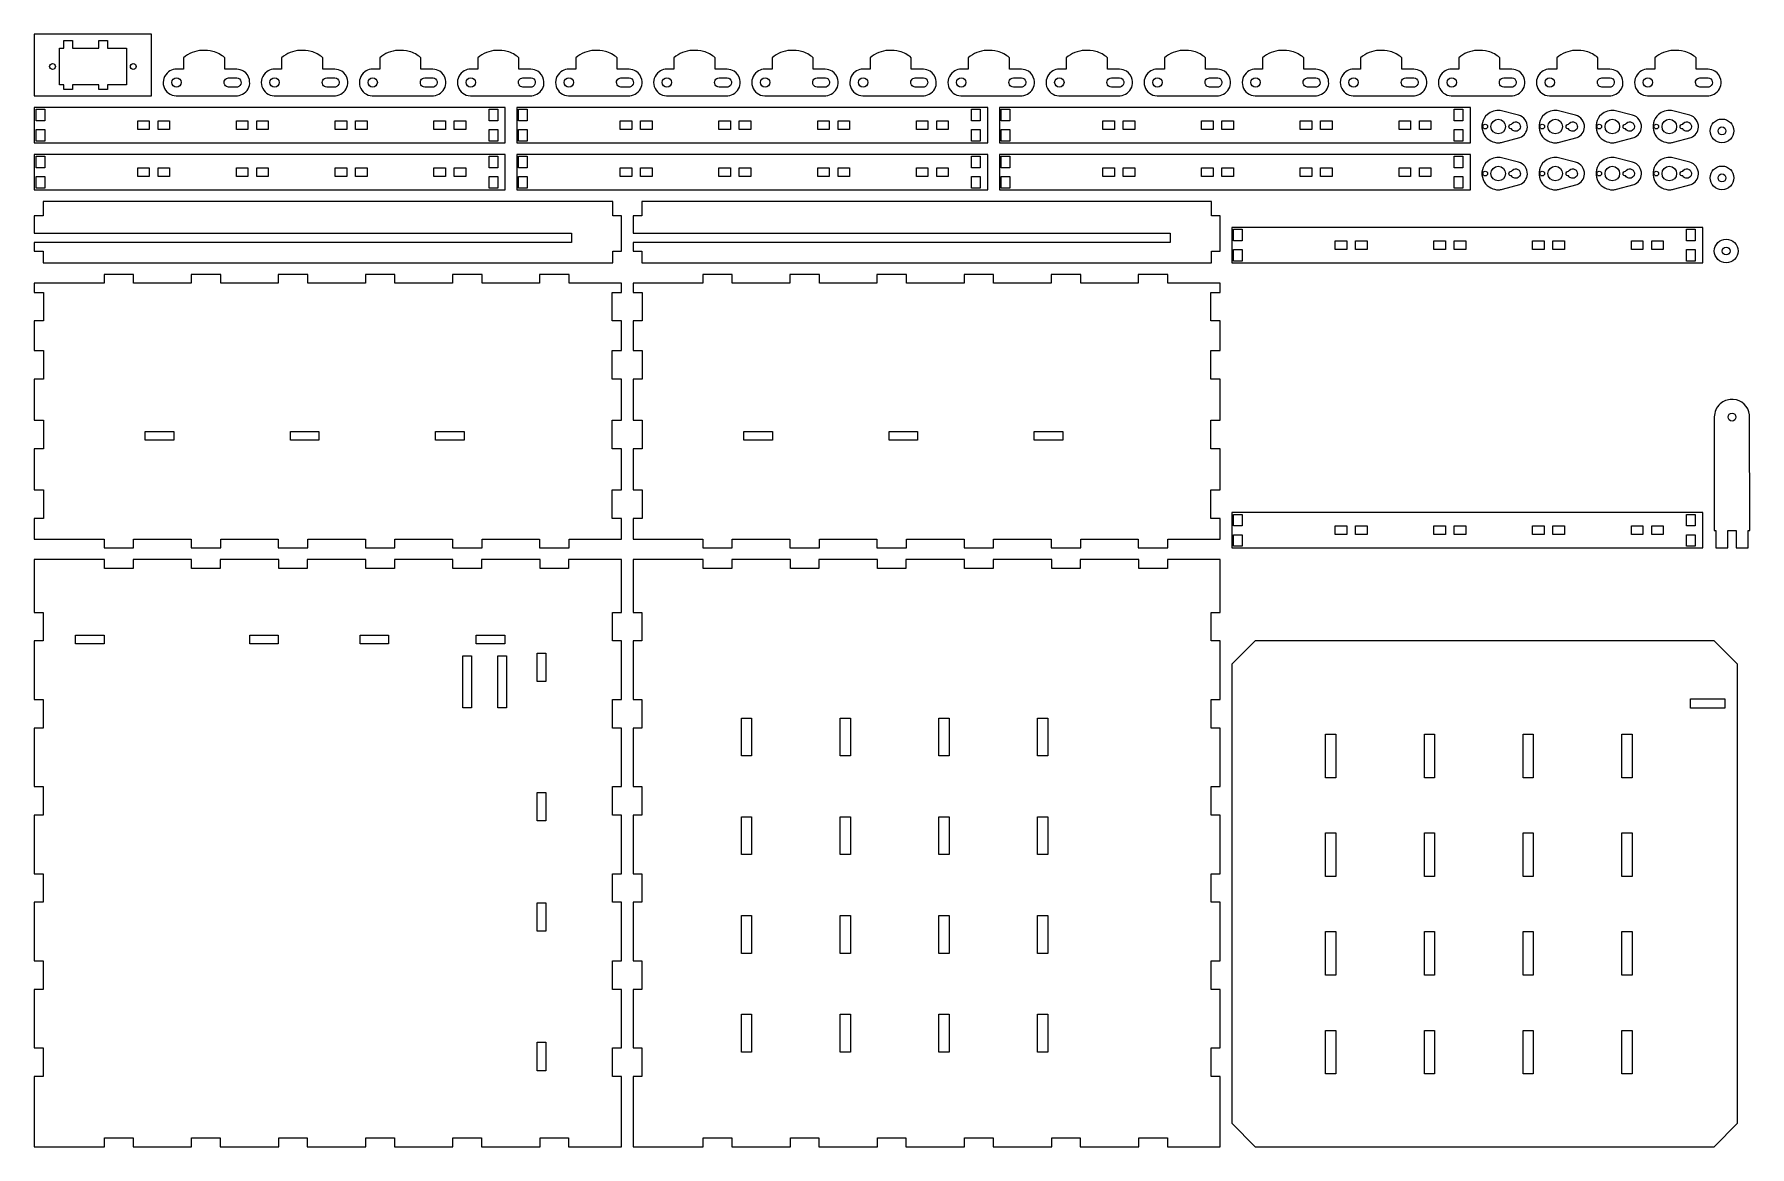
# Model space of a CAD drawing. Header units: millimetres. Extents: x 4 to 595, y 4 to 387.
import ezdxf

# ---------------------------------------------------------------- set-up
doc = ezdxf.new("R2010")
doc.units = ezdxf.units.MM
doc.layers.add('CUT', color=1, linetype='Continuous')
doc.layers.add('CUT_INNER', color=1, linetype='Continuous')

msp = doc.modelspace()

# ---------------------------------------------------------------- linework, layer by layer
at = {"layer": 'CUT'}
for points in [[(44.3789, 387.0781), (4, 387.0781), (4, 365.8984), (44.3789, 365.8984), (44.3789, 387.0781)], [(166.1797, 361.8984), (4, 361.8984), (4, 349.7188), (166.1797, 349.7188), (166.1797, 361.8984)], [(332.3594, 361.8984), (170.1797, 361.8984), (170.1797, 349.7188), (332.3594, 349.7188), (332.3594, 361.8984)], [(498.5391, 361.8984), (336.3594, 361.8984), (336.3594, 349.7188), (498.5391, 349.7188), (498.5391, 361.8984)], [(166.1797, 345.7188), (4, 345.7188), (4, 333.5391), (166.1797, 333.5391), (166.1797, 345.7188)], [(332.3594, 345.7188), (170.1797, 345.7188), (170.1797, 333.5391), (332.3594, 333.5391), (332.3594, 345.7188)], [(498.5391, 345.7188), (336.3594, 345.7188), (336.3594, 333.5391), (498.5391, 333.5391), (498.5391, 345.7188)], [(203.1797, 312.3594), (206.1797, 312.3594), (206.1797, 324.5391), (203.1797, 324.5391), (203.1797, 329.5391), (7, 329.5391), (7, 324.5391), (4, 324.5391), (4, 318.5596), (189, 318.5596), (189, 315.3389), (4, 315.3389), (4, 312.3594), (7, 312.3594), (7, 308.3594), (203.1797, 308.3594), (203.1797, 312.3594)], [(409.3594, 312.3594), (412.3594, 312.3594), (412.3594, 324.5391), (409.3594, 324.5391), (409.3594, 329.5391), (213.1797, 329.5391), (213.1797, 324.5391), (210.1797, 324.5391), (210.1797, 318.5596), (395.1797, 318.5596), (395.1797, 315.3389), (210.1797, 315.3389), (210.1797, 312.3594), (213.1797, 312.3594), (213.1797, 308.3594), (409.3594, 308.3594), (409.3594, 312.3594)], [(578.5391, 320.5391), (416.3594, 320.5391), (416.3594, 308.3594), (578.5391, 308.3594), (578.5391, 320.5391)], [(38.1797, 213.1797), (58, 213.1797), (58, 210.1797), (68.1797, 210.1797), (68.1797, 213.1797), (88, 213.1797), (88, 210.1797), (98.1797, 210.1797), (98.1797, 213.1797), (118, 213.1797), (118, 210.1797), (128.1797, 210.1797), (128.1797, 213.1797), (148, 213.1797), (148, 210.1797), (158.1797, 210.1797), (158.1797, 213.1797), (178, 213.1797), (178, 210.1797), (188.1797, 210.1797), (188.1797, 213.1797), (206.1797, 213.1797), (206.1797, 220.3594), (203.0293, 220.3594), (203.0293, 230.1797), (206.1797, 230.1797), (206.1797, 244.3594), (203.0293, 244.3594), (203.0293, 254.1797), (206.1797, 254.1797), (206.1797, 268.3594), (203.0293, 268.3594), (203.0293, 278.1797), (206.1797, 278.1797), (206.1797, 288.3594), (203.0293, 288.3594), (203.0293, 298.1797), (206.1797, 298.1797), (206.1797, 301.3594), (188.1797, 301.3594), (188.1797, 304.3594), (178, 304.3594), (178, 301.3594), (158.1797, 301.3594), (158.1797, 304.3594), (148, 304.3594), (148, 301.3594), (128.1797, 301.3594), (128.1797, 304.3594), (118, 304.3594), (118, 301.3594), (98.1797, 301.3594), (98.1797, 304.3594), (88, 304.3594), (88, 301.3594), (68.1797, 301.3594), (68.1797, 304.3594), (58, 304.3594), (58, 301.3594), (38.1797, 301.3594), (38.1797, 304.3594), (28, 304.3594), (28, 301.3594), (4, 301.3594), (4, 298.1797), (7.1504, 298.1797), (7.1504, 288.3594), (4, 288.3594), (4, 278.1797), (7.1504, 278.1797), (7.1504, 268.3594), (4, 268.3594), (4, 254.1797), (7.1504, 254.1797), (7.1504, 244.3594), (4, 244.3594), (4, 230.1797), (7.1504, 230.1797), (7.1504, 220.3594), (4, 220.3594), (4, 213.1797), (28, 213.1797), (28, 210.1797), (38.1797, 210.1797), (38.1797, 213.1797)], [(244.3594, 213.1797), (264.1797, 213.1797), (264.1797, 210.1797), (274.3594, 210.1797), (274.3594, 213.1797), (294.1797, 213.1797), (294.1797, 210.1797), (304.3594, 210.1797), (304.3594, 213.1797), (324.1797, 213.1797), (324.1797, 210.1797), (334.3594, 210.1797), (334.3594, 213.1797), (354.1797, 213.1797), (354.1797, 210.1797), (364.3594, 210.1797), (364.3594, 213.1797), (384.1797, 213.1797), (384.1797, 210.1797), (394.3594, 210.1797), (394.3594, 213.1797), (412.3594, 213.1797), (412.3594, 220.3594), (409.209, 220.3594), (409.209, 230.1797), (412.3594, 230.1797), (412.3594, 244.3594), (409.209, 244.3594), (409.209, 254.1797), (412.3594, 254.1797), (412.3594, 268.3594), (409.209, 268.3594), (409.209, 278.1797), (412.3594, 278.1797), (412.3594, 288.3594), (409.209, 288.3594), (409.209, 298.1797), (412.3594, 298.1797), (412.3594, 301.3594), (394.3594, 301.3594), (394.3594, 304.3594), (384.1797, 304.3594), (384.1797, 301.3594), (364.3594, 301.3594), (364.3594, 304.3594), (354.1797, 304.3594), (354.1797, 301.3594), (334.3594, 301.3594), (334.3594, 304.3594), (324.1797, 304.3594), (324.1797, 301.3594), (304.3594, 301.3594), (304.3594, 304.3594), (294.1797, 304.3594), (294.1797, 301.3594), (274.3594, 301.3594), (274.3594, 304.3594), (264.1797, 304.3594), (264.1797, 301.3594), (244.3594, 301.3594), (244.3594, 304.3594), (234.1797, 304.3594), (234.1797, 301.3594), (210.1797, 301.3594), (210.1797, 298.1797), (213.3301, 298.1797), (213.3301, 288.3594), (210.1797, 288.3594), (210.1797, 278.1797), (213.3301, 278.1797), (213.3301, 268.3594), (210.1797, 268.3594), (210.1797, 254.1797), (213.3301, 254.1797), (213.3301, 244.3594), (210.1797, 244.3594), (210.1797, 230.1797), (213.3301, 230.1797), (213.3301, 220.3594), (210.1797, 220.3594), (210.1797, 213.1797), (234.1797, 213.1797), (234.1797, 210.1797), (244.3594, 210.1797), (244.3594, 213.1797)], [(578.5391, 222.3594), (416.3594, 222.3594), (416.3594, 210.1797), (578.5391, 210.1797), (578.5391, 222.3594)], [(28.1797, 7.0752), (38, 7.0752), (38, 4), (58.1797, 4), (58.1797, 7.0752), (68, 7.0752), (68, 4), (88.1797, 4), (88.1797, 7.0752), (98, 7.0752), (98, 4), (118.1797, 4), (118.1797, 7.0752), (128, 7.0752), (128, 4), (148.1797, 4), (148.1797, 7.0752), (158, 7.0752), (158, 4), (178.1797, 4), (178.1797, 7.0752), (188, 7.0752), (188, 4), (206.1797, 4), (206.1797, 28.1797), (203.1045, 28.1797), (203.1045, 38), (206.1797, 38), (206.1797, 58.1797), (203.1045, 58.1797), (203.1045, 68), (206.1797, 68), (206.1797, 88.1797), (203.1045, 88.1797), (203.1045, 98), (206.1797, 98), (206.1797, 118.1797), (203.1045, 118.1797), (203.1045, 128), (206.1797, 128), (206.1797, 148.1797), (203.1045, 148.1797), (203.1045, 158), (206.1797, 158), (206.1797, 178.1797), (203.1045, 178.1797), (203.1045, 188), (206.1797, 188), (206.1797, 206.1797), (188, 206.1797), (188, 203.1045), (178.1797, 203.1045), (178.1797, 206.1797), (158, 206.1797), (158, 203.1045), (148.1797, 203.1045), (148.1797, 206.1797), (128, 206.1797), (128, 203.1045), (118.1797, 203.1045), (118.1797, 206.1797), (98, 206.1797), (98, 203.1045), (88.1797, 203.1045), (88.1797, 206.1797), (68, 206.1797), (68, 203.1045), (58.1797, 203.1045), (58.1797, 206.1797), (38, 206.1797), (38, 203.1045), (28.1797, 203.1045), (28.1797, 206.1797), (4, 206.1797), (4, 188), (7.0752, 188), (7.0752, 178.1797), (4, 178.1797), (4, 158), (7.0752, 158), (7.0752, 148.1797), (4, 148.1797), (4, 128), (7.0752, 128), (7.0752, 118.1797), (4, 118.1797), (4, 98), (7.0752, 98), (7.0752, 88.1797), (4, 88.1797), (4, 68), (7.0752, 68), (7.0752, 58.1797), (4, 58.1797), (4, 38), (7.0752, 38), (7.0752, 28.1797), (4, 28.1797), (4, 4), (28.1797, 4), (28.1797, 7.0752)], [(234.3594, 7.0752), (244.1797, 7.0752), (244.1797, 4), (264.3594, 4), (264.3594, 7.0752), (274.1797, 7.0752), (274.1797, 4), (294.3594, 4), (294.3594, 7.0752), (304.1797, 7.0752), (304.1797, 4), (324.3594, 4), (324.3594, 7.0752), (334.1797, 7.0752), (334.1797, 4), (354.3594, 4), (354.3594, 7.0752), (364.1797, 7.0752), (364.1797, 4), (384.3594, 4), (384.3594, 7.0752), (394.1797, 7.0752), (394.1797, 4), (412.3594, 4), (412.3594, 28.1797), (409.2842, 28.1797), (409.2842, 38), (412.3594, 38), (412.3594, 58.1797), (409.2842, 58.1797), (409.2842, 68), (412.3594, 68), (412.3594, 88.1797), (409.2842, 88.1797), (409.2842, 98), (412.3594, 98), (412.3594, 118.1797), (409.2842, 118.1797), (409.2842, 128), (412.3594, 128), (412.3594, 148.1797), (409.2842, 148.1797), (409.2842, 158), (412.3594, 158), (412.3594, 178.1797), (409.2842, 178.1797), (409.2842, 188), (412.3594, 188), (412.3594, 206.1797), (394.1797, 206.1797), (394.1797, 203.1045), (384.3594, 203.1045), (384.3594, 206.1797), (364.1797, 206.1797), (364.1797, 203.1045), (354.3594, 203.1045), (354.3594, 206.1797), (334.1797, 206.1797), (334.1797, 203.1045), (324.3594, 203.1045), (324.3594, 206.1797), (304.1797, 206.1797), (304.1797, 203.1045), (294.3594, 203.1045), (294.3594, 206.1797), (274.1797, 206.1797), (274.1797, 203.1045), (264.3594, 203.1045), (264.3594, 206.1797), (244.1797, 206.1797), (244.1797, 203.1045), (234.3594, 203.1045), (234.3594, 206.1797), (210.1797, 206.1797), (210.1797, 188), (213.2549, 188), (213.2549, 178.1797), (210.1797, 178.1797), (210.1797, 158), (213.2549, 158), (213.2549, 148.1797), (210.1797, 148.1797), (210.1797, 128), (213.2549, 128), (213.2549, 118.1797), (210.1797, 118.1797), (210.1797, 98), (213.2549, 98), (213.2549, 88.1797), (210.1797, 88.1797), (210.1797, 68), (213.2549, 68), (213.2549, 58.1797), (210.1797, 58.1797), (210.1797, 38), (213.2549, 38), (213.2549, 28.1797), (210.1797, 28.1797), (210.1797, 4), (234.3594, 4), (234.3594, 7.0752)], [(590.5391, 12.0527), (590.5391, 170.127), (582.4863, 178.1797), (424.4121, 178.1797), (416.3594, 170.127), (416.3594, 12.0527), (424.4121, 4), (582.4863, 4), (590.5391, 12.0527)]]:
    msp.add_lwpolyline(points, close=True, dxfattribs=at)
for points in [[(73.9482, 365.9121, 0.117152), (76.2871, 366.7881, 0.307918), (78.0479, 371.4902, 0.211394), (76.0791, 374.3291, 0.138708), (73.6953, 375.0742), (69.5586, 375.0742), (69.5586, 379.0127, 0.116995), (65.5254, 381.1475, 0.072181), (61.6953, 381.5498, 0.158963), (55.3789, 379.0127), (55.3789, 375.0742), (52.3379, 375.0322, 0.148398), (50.25, 374.1846, 0.713085), (52.8418, 365.8984), (73.9482, 365.9121)], [(107.7275, 365.9121, 0.117152), (110.0664, 366.7881, 0.307918), (111.8271, 371.4902, 0.211394), (109.8584, 374.3291, 0.138708), (107.4746, 375.0742), (103.3379, 375.0742), (103.3379, 379.0127, 0.116995), (99.3047, 381.1475, 0.072181), (95.4746, 381.5498, 0.158963), (89.1582, 379.0127), (89.1582, 375.0742), (86.1172, 375.0322, 0.148398), (84.0293, 374.1846, 0.713085), (86.6211, 365.8984), (107.7275, 365.9121)], [(141.5068, 365.9121, 0.117152), (143.8457, 366.7881, 0.307918), (145.6064, 371.4902, 0.211394), (143.6377, 374.3291, 0.138708), (141.2539, 375.0742), (137.1172, 375.0742), (137.1172, 379.0127, 0.116995), (133.084, 381.1475, 0.072181), (129.2539, 381.5498, 0.158963), (122.9375, 379.0127), (122.9375, 375.0742), (119.8965, 375.0322, 0.148398), (117.8086, 374.1846, 0.713085), (120.4004, 365.8984), (141.5068, 365.9121)], [(175.2861, 365.9121, 0.117152), (177.625, 366.7881, 0.307918), (179.3857, 371.4902, 0.211394), (177.417, 374.3291, 0.138708), (175.0332, 375.0742), (170.8965, 375.0742), (170.8965, 379.0127, 0.116995), (166.8633, 381.1475, 0.072181), (163.0332, 381.5498, 0.158963), (156.7168, 379.0127), (156.7168, 375.0742), (153.6758, 375.0322, 0.148398), (151.5879, 374.1846, 0.713085), (154.1797, 365.8984), (175.2861, 365.9121)], [(209.0654, 365.9121, 0.117152), (211.4043, 366.7881, 0.307918), (213.165, 371.4902, 0.211394), (211.1963, 374.3291, 0.138708), (208.8125, 375.0742), (204.6758, 375.0742), (204.6758, 379.0127, 0.116995), (200.6426, 381.1475, 0.072181), (196.8125, 381.5498, 0.158963), (190.4961, 379.0127), (190.4961, 375.0742), (187.4551, 375.0322, 0.148398), (185.3672, 374.1846, 0.713085), (187.959, 365.8984), (209.0654, 365.9121)], [(242.8447, 365.9121, 0.117152), (245.1836, 366.7881, 0.307918), (246.9443, 371.4902, 0.211394), (244.9756, 374.3291, 0.138708), (242.5918, 375.0742), (238.4551, 375.0742), (238.4551, 379.0127, 0.116995), (234.4219, 381.1475, 0.072181), (230.5918, 381.5498, 0.158963), (224.2754, 379.0127), (224.2754, 375.0742), (221.2344, 375.0322, 0.148398), (219.1465, 374.1846, 0.713085), (221.7383, 365.8984), (242.8447, 365.9121)], [(276.624, 365.9121, 0.117152), (278.9629, 366.7881, 0.307918), (280.7236, 371.4902, 0.211394), (278.7549, 374.3291, 0.138708), (276.3711, 375.0742), (272.2344, 375.0742), (272.2344, 379.0127, 0.116995), (268.2012, 381.1475, 0.072181), (264.3711, 381.5498, 0.158963), (258.0547, 379.0127), (258.0547, 375.0742), (255.0137, 375.0322, 0.148398), (252.9258, 374.1846, 0.713085), (255.5176, 365.8984), (276.624, 365.9121)], [(310.4033, 365.9121, 0.117152), (312.7422, 366.7881, 0.307918), (314.5029, 371.4902, 0.211394), (312.5342, 374.3291, 0.138708), (310.1504, 375.0742), (306.0137, 375.0742), (306.0137, 379.0127, 0.116995), (301.9805, 381.1475, 0.072181), (298.1504, 381.5498, 0.158963), (291.834, 379.0127), (291.834, 375.0742), (288.793, 375.0322, 0.148398), (286.7051, 374.1846, 0.713085), (289.2969, 365.8984), (310.4033, 365.9121)], [(344.1826, 365.9121, 0.117152), (346.5215, 366.7881, 0.307918), (348.2822, 371.4902, 0.211394), (346.3135, 374.3291, 0.138708), (343.9297, 375.0742), (339.793, 375.0742), (339.793, 379.0127, 0.116995), (335.7598, 381.1475, 0.072181), (331.9297, 381.5498, 0.158963), (325.6133, 379.0127), (325.6133, 375.0742), (322.5723, 375.0322, 0.148398), (320.4844, 374.1846, 0.713085), (323.0762, 365.8984), (344.1826, 365.9121)], [(377.9619, 365.9121, 0.117152), (380.3008, 366.7881, 0.307918), (382.0615, 371.4902, 0.211394), (380.0928, 374.3291, 0.138708), (377.709, 375.0742), (373.5723, 375.0742), (373.5723, 379.0127, 0.116995), (369.5391, 381.1475, 0.072181), (365.709, 381.5498, 0.158963), (359.3926, 379.0127), (359.3926, 375.0742), (356.3516, 375.0322, 0.148398), (354.2637, 374.1846, 0.713085), (356.8555, 365.8984), (377.9619, 365.9121)], [(411.7412, 365.9121, 0.117152), (414.0801, 366.7881, 0.307918), (415.8408, 371.4902, 0.211394), (413.8721, 374.3291, 0.138708), (411.4883, 375.0742), (407.3516, 375.0742), (407.3516, 379.0127, 0.116995), (403.3184, 381.1475, 0.072181), (399.4883, 381.5498, 0.158963), (393.1719, 379.0127), (393.1719, 375.0742), (390.1309, 375.0322, 0.148398), (388.043, 374.1846, 0.713085), (390.6348, 365.8984), (411.7412, 365.9121)], [(445.5205, 365.9121, 0.117152), (447.8594, 366.7881, 0.307918), (449.6201, 371.4902, 0.211394), (447.6514, 374.3291, 0.138708), (445.2676, 375.0742), (441.1309, 375.0742), (441.1309, 379.0127, 0.116995), (437.0977, 381.1475, 0.072181), (433.2676, 381.5498, 0.158963), (426.9512, 379.0127), (426.9512, 375.0742), (423.9102, 375.0322, 0.148398), (421.8223, 374.1846, 0.713085), (424.4141, 365.8984), (445.5205, 365.9121)], [(479.2998, 365.9121, 0.117152), (481.6387, 366.7881, 0.307918), (483.3994, 371.4902, 0.211394), (481.4307, 374.3291, 0.138708), (479.0469, 375.0742), (474.9102, 375.0742), (474.9102, 379.0127, 0.116995), (470.877, 381.1475, 0.072181), (467.0469, 381.5498, 0.158963), (460.7305, 379.0127), (460.7305, 375.0742), (457.6895, 375.0322, 0.148398), (455.6016, 374.1846, 0.713085), (458.1934, 365.8984), (479.2998, 365.9121)], [(513.0791, 365.9121, 0.117152), (515.418, 366.7881, 0.307918), (517.1787, 371.4902, 0.211394), (515.21, 374.3291, 0.138708), (512.8262, 375.0742), (508.6895, 375.0742), (508.6895, 379.0127, 0.116995), (504.6563, 381.1475, 0.072181), (500.8262, 381.5498, 0.158963), (494.5098, 379.0127), (494.5098, 375.0742), (491.4688, 375.0322, 0.148398), (489.3809, 374.1846, 0.713085), (491.9727, 365.8984), (513.0791, 365.9121)], [(546.8584, 365.9121, 0.117152), (549.1973, 366.7881, 0.307918), (550.958, 371.4902, 0.211394), (548.9893, 374.3291, 0.138708), (546.6055, 375.0742), (542.4688, 375.0742), (542.4688, 379.0127, 0.116995), (538.4355, 381.1475, 0.072181), (534.6055, 381.5498, 0.158963), (528.2891, 379.0127), (528.2891, 375.0742), (525.248, 375.0322, 0.148398), (523.1602, 374.1846, 0.713085), (525.752, 365.8984), (546.8584, 365.9121)], [(580.6377, 365.9121, 0.117152), (582.9766, 366.7881, 0.307918), (584.7373, 371.4902, 0.211394), (582.7686, 374.3291, 0.138708), (580.3848, 375.0742), (576.248, 375.0742), (576.248, 379.0127, 0.116995), (572.2148, 381.1475, 0.072181), (568.3848, 381.5498, 0.158963), (562.0684, 379.0127), (562.0684, 375.0742), (559.0273, 375.0322, 0.148398), (556.9395, 374.1846, 0.713085), (559.5313, 365.8984), (580.6377, 365.9121)], [(508.3174, 349.7217, 0.053525), (509.5635, 349.9063), (515.6191, 351.543, 0.279123), (518.1699, 355.0537, 0.351998), (515.1367, 359.2314), (508.8203, 360.8555, 0.207231), (504.3809, 359.457, 0.322994), (502.9453, 353.2139, 0.163185), (504.9766, 350.6914, 0.106636), (507.5605, 349.7471), (508.3174, 349.7217)], [(527.9561, 349.7217, 0.053525), (529.2021, 349.9063), (535.2578, 351.543, 0.279123), (537.8086, 355.0537, 0.351998), (534.7754, 359.2314), (528.459, 360.8555, 0.207231), (524.0195, 359.457, 0.322994), (522.584, 353.2139, 0.163185), (524.6152, 350.6914, 0.106636), (527.1992, 349.7471), (527.9561, 349.7217)], [(547.5947, 349.7217, 0.053525), (548.8408, 349.9063), (554.8965, 351.543, 0.279123), (557.4473, 355.0537, 0.351998), (554.4141, 359.2314), (548.0977, 360.8555, 0.207231), (543.6582, 359.457, 0.322994), (542.2227, 353.2139, 0.163185), (544.2539, 350.6914, 0.106636), (546.8379, 349.7471), (547.5947, 349.7217)], [(567.2334, 349.7217, 0.053525), (568.4795, 349.9063), (574.5352, 351.543, 0.279123), (577.0859, 355.0537, 0.351998), (574.0527, 359.2314), (567.7363, 360.8555, 0.207231), (563.2969, 359.457, 0.322994), (561.8613, 353.2139, 0.163185), (563.8926, 350.6914, 0.106636), (566.4766, 349.7471), (567.2334, 349.7217)], [(508.3174, 333.542, 0.053525), (509.5635, 333.7266), (515.6191, 335.3633, 0.279123), (518.1699, 338.874, 0.351998), (515.1367, 343.0518), (508.8203, 344.6758, 0.207231), (504.3809, 343.2773, 0.322994), (502.9453, 337.0342, 0.163185), (504.9766, 334.5117, 0.106636), (507.5605, 333.5674), (508.3174, 333.542)], [(527.9561, 333.542, 0.053525), (529.2021, 333.7266), (535.2578, 335.3633, 0.279123), (537.8086, 338.874, 0.351998), (534.7754, 343.0518), (528.459, 344.6758, 0.207231), (524.0195, 343.2773, 0.322994), (522.584, 337.0342, 0.163185), (524.6152, 334.5117, 0.106636), (527.1992, 333.5674), (527.9561, 333.542)], [(547.5947, 333.542, 0.053525), (548.8408, 333.7266), (554.8965, 335.3633, 0.279123), (557.4473, 338.874, 0.351998), (554.4141, 343.0518), (548.0977, 344.6758, 0.207231), (543.6582, 343.2773, 0.322994), (542.2227, 337.0342, 0.163185), (544.2539, 334.5117, 0.106636), (546.8379, 333.5674), (547.5947, 333.542)], [(567.2334, 333.542, 0.053525), (568.4795, 333.7266), (574.5352, 335.3633, 0.279123), (577.0859, 338.874, 0.351998), (574.0527, 343.0518), (567.7363, 344.6758, 0.207231), (563.2969, 343.2773, 0.322994), (561.8613, 337.0342, 0.163185), (563.8926, 334.5117, 0.106636), (566.4766, 333.5674), (567.2334, 333.542)], [(587.2188, 216.1797), (590.0391, 216.1797), (590.0391, 210.1797), (594.2188, 210.1797), (594.2188, 216.1797), (594.7188, 216.1797), (594.6709, 256.0283, 0.364366), (589.0723, 261.3438, 0.166187), (585.0186, 260.1738, 0.22158), (582.5713, 255.9023), (582.5391, 255.3594), (582.5391, 216.1797), (583.0391, 216.1797), (583.0391, 210.1797), (587.2188, 210.1797), (587.2188, 216.1797)]]:
    msp.add_lwpolyline(points, format="xyb", close=True, dxfattribs=at)
for centre in [(585.1815, 353.8076), (585.1815, 337.6279), (586.6268, 312.4482)]:
    msp.add_circle(centre, 4.09, dxfattribs=at)
at = {"layer": 'CUT_INNER'}
for points in [[(14.2041, 368.0781), (14.2041, 369.7285), (12.6289, 369.7285), (12.6289, 382.248), (14.2041, 382.248), (14.2041, 384.8984), (17.1748, 384.8984), (17.1748, 382.248), (26.2041, 382.248), (26.2041, 384.8984), (29.1748, 384.8984), (29.1748, 382.248), (35.75, 382.248), (35.75, 369.7285), (29.1748, 369.7285), (29.1748, 368.0781), (26.2041, 368.0781), (26.2041, 369.7285), (17.1748, 369.7285), (17.1748, 368.0781), (14.2041, 368.0781)], [(4.6045, 357.3232), (4.6045, 361.293), (7.5752, 361.293), (7.5752, 357.3232), (4.6045, 357.3232)], [(160.6045, 357.3232), (160.6045, 361.293), (163.5752, 361.293), (163.5752, 357.3232), (160.6045, 357.3232)], [(170.7842, 357.3232), (170.7842, 361.293), (173.7549, 361.293), (173.7549, 357.3232), (170.7842, 357.3232)], [(326.7842, 357.3232), (326.7842, 361.293), (329.7549, 361.293), (329.7549, 357.3232), (326.7842, 357.3232)], [(336.9639, 357.3232), (336.9639, 361.293), (339.9346, 361.293), (339.9346, 357.3232), (336.9639, 357.3232)], [(492.9639, 357.3232), (492.9639, 361.293), (495.9346, 361.293), (495.9346, 357.3232), (492.9639, 357.3232)], [(39.6045, 354.3232), (39.6045, 357.293), (43.5752, 357.293), (43.5752, 354.3232), (39.6045, 354.3232)], [(46.6045, 354.3232), (46.6045, 357.293), (50.5752, 357.293), (50.5752, 354.3232), (46.6045, 354.3232)], [(73.6045, 354.3232), (73.6045, 357.293), (77.5752, 357.293), (77.5752, 354.3232), (73.6045, 354.3232)], [(80.6045, 354.3232), (80.6045, 357.293), (84.5752, 357.293), (84.5752, 354.3232), (80.6045, 354.3232)], [(107.6045, 354.3232), (107.6045, 357.293), (111.5752, 357.293), (111.5752, 354.3232), (107.6045, 354.3232)], [(114.6045, 354.3232), (114.6045, 357.293), (118.5752, 357.293), (118.5752, 354.3232), (114.6045, 354.3232)], [(141.6045, 354.3232), (141.6045, 357.293), (145.5752, 357.293), (145.5752, 354.3232), (141.6045, 354.3232)], [(148.6045, 354.3232), (148.6045, 357.293), (152.5752, 357.293), (152.5752, 354.3232), (148.6045, 354.3232)], [(205.7842, 354.3232), (205.7842, 357.293), (209.7549, 357.293), (209.7549, 354.3232), (205.7842, 354.3232)], [(212.7842, 354.3232), (212.7842, 357.293), (216.7549, 357.293), (216.7549, 354.3232), (212.7842, 354.3232)], [(239.7842, 354.3232), (239.7842, 357.293), (243.7549, 357.293), (243.7549, 354.3232), (239.7842, 354.3232)], [(246.7842, 354.3232), (246.7842, 357.293), (250.7549, 357.293), (250.7549, 354.3232), (246.7842, 354.3232)], [(273.7842, 354.3232), (273.7842, 357.293), (277.7549, 357.293), (277.7549, 354.3232), (273.7842, 354.3232)], [(280.7842, 354.3232), (280.7842, 357.293), (284.7549, 357.293), (284.7549, 354.3232), (280.7842, 354.3232)], [(307.7842, 354.3232), (307.7842, 357.293), (311.7549, 357.293), (311.7549, 354.3232), (307.7842, 354.3232)], [(314.7842, 354.3232), (314.7842, 357.293), (318.7549, 357.293), (318.7549, 354.3232), (314.7842, 354.3232)], [(371.9639, 354.3232), (371.9639, 357.293), (375.9346, 357.293), (375.9346, 354.3232), (371.9639, 354.3232)], [(378.9639, 354.3232), (378.9639, 357.293), (382.9346, 357.293), (382.9346, 354.3232), (378.9639, 354.3232)], [(405.9639, 354.3232), (405.9639, 357.293), (409.9346, 357.293), (409.9346, 354.3232), (405.9639, 354.3232)], [(412.9639, 354.3232), (412.9639, 357.293), (416.9346, 357.293), (416.9346, 354.3232), (412.9639, 354.3232)], [(439.9639, 354.3232), (439.9639, 357.293), (443.9346, 357.293), (443.9346, 354.3232), (439.9639, 354.3232)], [(446.9639, 354.3232), (446.9639, 357.293), (450.9346, 357.293), (450.9346, 354.3232), (446.9639, 354.3232)], [(473.9639, 354.3232), (473.9639, 357.293), (477.9346, 357.293), (477.9346, 354.3232), (473.9639, 354.3232)], [(480.9639, 354.3232), (480.9639, 357.293), (484.9346, 357.293), (484.9346, 354.3232), (480.9639, 354.3232)], [(4.6045, 350.3232), (4.6045, 354.293), (7.5752, 354.293), (7.5752, 350.3232), (4.6045, 350.3232)], [(160.6045, 350.3232), (160.6045, 354.293), (163.5752, 354.293), (163.5752, 350.3232), (160.6045, 350.3232)], [(170.7842, 350.3232), (170.7842, 354.293), (173.7549, 354.293), (173.7549, 350.3232), (170.7842, 350.3232)], [(326.7842, 350.3232), (326.7842, 354.293), (329.7549, 354.293), (329.7549, 350.3232), (326.7842, 350.3232)], [(336.9639, 350.3232), (336.9639, 354.293), (339.9346, 354.293), (339.9346, 350.3232), (336.9639, 350.3232)], [(492.9639, 350.3232), (492.9639, 354.293), (495.9346, 354.293), (495.9346, 350.3232), (492.9639, 350.3232)], [(4.6045, 341.1436), (4.6045, 345.1133), (7.5752, 345.1133), (7.5752, 341.1436), (4.6045, 341.1436)], [(160.6045, 341.1436), (160.6045, 345.1133), (163.5752, 345.1133), (163.5752, 341.1436), (160.6045, 341.1436)], [(170.7842, 341.1436), (170.7842, 345.1133), (173.7549, 345.1133), (173.7549, 341.1436), (170.7842, 341.1436)], [(326.7842, 341.1436), (326.7842, 345.1133), (329.7549, 345.1133), (329.7549, 341.1436), (326.7842, 341.1436)], [(336.9639, 341.1436), (336.9639, 345.1133), (339.9346, 345.1133), (339.9346, 341.1436), (336.9639, 341.1436)], [(492.9639, 341.1436), (492.9639, 345.1133), (495.9346, 345.1133), (495.9346, 341.1436), (492.9639, 341.1436)], [(4.6045, 334.1436), (4.6045, 338.1133), (7.5752, 338.1133), (7.5752, 334.1436), (4.6045, 334.1436)], [(39.6045, 338.1436), (39.6045, 341.1133), (43.5752, 341.1133), (43.5752, 338.1436), (39.6045, 338.1436)], [(46.6045, 338.1436), (46.6045, 341.1133), (50.5752, 341.1133), (50.5752, 338.1436), (46.6045, 338.1436)], [(73.6045, 338.1436), (73.6045, 341.1133), (77.5752, 341.1133), (77.5752, 338.1436), (73.6045, 338.1436)], [(80.6045, 338.1436), (80.6045, 341.1133), (84.5752, 341.1133), (84.5752, 338.1436), (80.6045, 338.1436)], [(107.6045, 338.1436), (107.6045, 341.1133), (111.5752, 341.1133), (111.5752, 338.1436), (107.6045, 338.1436)], [(114.6045, 338.1436), (114.6045, 341.1133), (118.5752, 341.1133), (118.5752, 338.1436), (114.6045, 338.1436)], [(141.6045, 338.1436), (141.6045, 341.1133), (145.5752, 341.1133), (145.5752, 338.1436), (141.6045, 338.1436)], [(148.6045, 338.1436), (148.6045, 341.1133), (152.5752, 341.1133), (152.5752, 338.1436), (148.6045, 338.1436)], [(160.6045, 334.1436), (160.6045, 338.1133), (163.5752, 338.1133), (163.5752, 334.1436), (160.6045, 334.1436)], [(170.7842, 334.1436), (170.7842, 338.1133), (173.7549, 338.1133), (173.7549, 334.1436), (170.7842, 334.1436)], [(205.7842, 338.1436), (205.7842, 341.1133), (209.7549, 341.1133), (209.7549, 338.1436), (205.7842, 338.1436)], [(212.7842, 338.1436), (212.7842, 341.1133), (216.7549, 341.1133), (216.7549, 338.1436), (212.7842, 338.1436)], [(239.7842, 338.1436), (239.7842, 341.1133), (243.7549, 341.1133), (243.7549, 338.1436), (239.7842, 338.1436)], [(246.7842, 338.1436), (246.7842, 341.1133), (250.7549, 341.1133), (250.7549, 338.1436), (246.7842, 338.1436)], [(273.7842, 338.1436), (273.7842, 341.1133), (277.7549, 341.1133), (277.7549, 338.1436), (273.7842, 338.1436)], [(280.7842, 338.1436), (280.7842, 341.1133), (284.7549, 341.1133), (284.7549, 338.1436), (280.7842, 338.1436)], [(307.7842, 338.1436), (307.7842, 341.1133), (311.7549, 341.1133), (311.7549, 338.1436), (307.7842, 338.1436)], [(314.7842, 338.1436), (314.7842, 341.1133), (318.7549, 341.1133), (318.7549, 338.1436), (314.7842, 338.1436)], [(326.7842, 334.1436), (326.7842, 338.1133), (329.7549, 338.1133), (329.7549, 334.1436), (326.7842, 334.1436)], [(336.9639, 334.1436), (336.9639, 338.1133), (339.9346, 338.1133), (339.9346, 334.1436), (336.9639, 334.1436)], [(371.9639, 338.1436), (371.9639, 341.1133), (375.9346, 341.1133), (375.9346, 338.1436), (371.9639, 338.1436)], [(378.9639, 338.1436), (378.9639, 341.1133), (382.9346, 341.1133), (382.9346, 338.1436), (378.9639, 338.1436)], [(405.9639, 338.1436), (405.9639, 341.1133), (409.9346, 341.1133), (409.9346, 338.1436), (405.9639, 338.1436)], [(412.9639, 338.1436), (412.9639, 341.1133), (416.9346, 341.1133), (416.9346, 338.1436), (412.9639, 338.1436)], [(439.9639, 338.1436), (439.9639, 341.1133), (443.9346, 341.1133), (443.9346, 338.1436), (439.9639, 338.1436)], [(446.9639, 338.1436), (446.9639, 341.1133), (450.9346, 341.1133), (450.9346, 338.1436), (446.9639, 338.1436)], [(473.9639, 338.1436), (473.9639, 341.1133), (477.9346, 341.1133), (477.9346, 338.1436), (473.9639, 338.1436)], [(480.9639, 338.1436), (480.9639, 341.1133), (484.9346, 341.1133), (484.9346, 338.1436), (480.9639, 338.1436)], [(492.9639, 334.1436), (492.9639, 338.1133), (495.9346, 338.1133), (495.9346, 334.1436), (492.9639, 334.1436)], [(416.9639, 315.9639), (416.9639, 319.9336), (419.9346, 319.9336), (419.9346, 315.9639), (416.9639, 315.9639)], [(572.9639, 315.9639), (572.9639, 319.9336), (575.9346, 319.9336), (575.9346, 315.9639), (572.9639, 315.9639)], [(451.9639, 312.9639), (451.9639, 315.9336), (455.9346, 315.9336), (455.9346, 312.9639), (451.9639, 312.9639)], [(458.9639, 312.9639), (458.9639, 315.9336), (462.9346, 315.9336), (462.9346, 312.9639), (458.9639, 312.9639)], [(485.9639, 312.9639), (485.9639, 315.9336), (489.9346, 315.9336), (489.9346, 312.9639), (485.9639, 312.9639)], [(492.9639, 312.9639), (492.9639, 315.9336), (496.9346, 315.9336), (496.9346, 312.9639), (492.9639, 312.9639)], [(519.9639, 312.9639), (519.9639, 315.9336), (523.9346, 315.9336), (523.9346, 312.9639), (519.9639, 312.9639)], [(526.9639, 312.9639), (526.9639, 315.9336), (530.9346, 315.9336), (530.9346, 312.9639), (526.9639, 312.9639)], [(553.9639, 312.9639), (553.9639, 315.9336), (557.9346, 315.9336), (557.9346, 312.9639), (553.9639, 312.9639)], [(560.9639, 312.9639), (560.9639, 315.9336), (564.9346, 315.9336), (564.9346, 312.9639), (560.9639, 312.9639)], [(416.9639, 308.9639), (416.9639, 312.9336), (419.9346, 312.9336), (419.9346, 308.9639), (416.9639, 308.9639)], [(572.9639, 308.9639), (572.9639, 312.9336), (575.9346, 312.9336), (575.9346, 308.9639), (572.9639, 308.9639)], [(42.1797, 247.3594), (42.1797, 250.3301), (52, 250.3301), (52, 247.3594), (42.1797, 247.3594)], [(92.1797, 247.3594), (92.1797, 250.3301), (102, 250.3301), (102, 247.3594), (92.1797, 247.3594)], [(142.1797, 247.3594), (142.1797, 250.3301), (152, 250.3301), (152, 247.3594), (142.1797, 247.3594)], [(248.3594, 247.3594), (248.3594, 250.3301), (258.1797, 250.3301), (258.1797, 247.3594), (248.3594, 247.3594)], [(298.3594, 247.3594), (298.3594, 250.3301), (308.1797, 250.3301), (308.1797, 247.3594), (298.3594, 247.3594)], [(348.3594, 247.3594), (348.3594, 250.3301), (358.1797, 250.3301), (358.1797, 247.3594), (348.3594, 247.3594)], [(416.9639, 217.7842), (416.9639, 221.7539), (419.9346, 221.7539), (419.9346, 217.7842), (416.9639, 217.7842)], [(572.9639, 217.7842), (572.9639, 221.7539), (575.9346, 221.7539), (575.9346, 217.7842), (572.9639, 217.7842)], [(416.9639, 210.7842), (416.9639, 214.7539), (419.9346, 214.7539), (419.9346, 210.7842), (416.9639, 210.7842)], [(451.9639, 214.7842), (451.9639, 217.7539), (455.9346, 217.7539), (455.9346, 214.7842), (451.9639, 214.7842)], [(458.9639, 214.7842), (458.9639, 217.7539), (462.9346, 217.7539), (462.9346, 214.7842), (458.9639, 214.7842)], [(485.9639, 214.7842), (485.9639, 217.7539), (489.9346, 217.7539), (489.9346, 214.7842), (485.9639, 214.7842)], [(492.9639, 214.7842), (492.9639, 217.7539), (496.9346, 217.7539), (496.9346, 214.7842), (492.9639, 214.7842)], [(519.9639, 214.7842), (519.9639, 217.7539), (523.9346, 217.7539), (523.9346, 214.7842), (519.9639, 214.7842)], [(526.9639, 214.7842), (526.9639, 217.7539), (530.9346, 217.7539), (530.9346, 214.7842), (526.9639, 214.7842)], [(553.9639, 214.7842), (553.9639, 217.7539), (557.9346, 217.7539), (557.9346, 214.7842), (553.9639, 214.7842)], [(560.9639, 214.7842), (560.9639, 217.7539), (564.9346, 217.7539), (564.9346, 214.7842), (560.9639, 214.7842)], [(572.9639, 210.7842), (572.9639, 214.7539), (575.9346, 214.7539), (575.9346, 210.7842), (572.9639, 210.7842)], [(18.1797, 177.2051), (18.1797, 180.1748), (28, 180.1748), (28, 177.2051), (18.1797, 177.2051)], [(78.1797, 177.2051), (78.1797, 180.1748), (88, 180.1748), (88, 177.2051), (78.1797, 177.2051)], [(116.1797, 177.2051), (116.1797, 180.1748), (126, 180.1748), (126, 177.2051), (116.1797, 177.2051)], [(156.1797, 177.2051), (156.1797, 180.1748), (166, 180.1748), (166, 177.2051), (156.1797, 177.2051)], [(151.6045, 155.1797), (151.6045, 173), (154.5752, 173), (154.5752, 155.1797), (151.6045, 155.1797)], [(163.6045, 155.1797), (163.6045, 173), (166.5752, 173), (166.5752, 155.1797), (163.6045, 155.1797)], [(177.2051, 164.1797), (177.2051, 174), (180.1748, 174), (180.1748, 164.1797), (177.2051, 164.1797)], [(574.3477, 154.9795), (574.3477, 158.2002), (586.168, 158.2002), (586.168, 154.9795), (574.3477, 154.9795)], [(247.5098, 138.5801), (247.5098, 151.5996), (251.0293, 151.5996), (251.0293, 138.5801), (247.5098, 138.5801)], [(281.5098, 138.5801), (281.5098, 151.5996), (285.0293, 151.5996), (285.0293, 138.5801), (281.5098, 138.5801)], [(315.5098, 138.5801), (315.5098, 151.5996), (319.0293, 151.5996), (319.0293, 138.5801), (315.5098, 138.5801)], [(349.5098, 138.5801), (349.5098, 151.5996), (353.0293, 151.5996), (353.0293, 138.5801), (349.5098, 138.5801)], [(448.6895, 131.0801), (448.6895, 146.0498), (452.209, 146.0498), (452.209, 131.0801), (448.6895, 131.0801)], [(482.6895, 131.0801), (482.6895, 146.0498), (486.209, 146.0498), (486.209, 131.0801), (482.6895, 131.0801)], [(516.6895, 131.0801), (516.6895, 146.0498), (520.209, 146.0498), (520.209, 131.0801), (516.6895, 131.0801)], [(550.6895, 131.0801), (550.6895, 146.0498), (554.209, 146.0498), (554.209, 131.0801), (550.6895, 131.0801)], [(177.2051, 116.1797), (177.2051, 126), (180.1748, 126), (180.1748, 116.1797), (177.2051, 116.1797)], [(247.5098, 104.5801), (247.5098, 117.5996), (251.0293, 117.5996), (251.0293, 104.5801), (247.5098, 104.5801)], [(281.5098, 104.5801), (281.5098, 117.5996), (285.0293, 117.5996), (285.0293, 104.5801), (281.5098, 104.5801)], [(315.5098, 104.5801), (315.5098, 117.5996), (319.0293, 117.5996), (319.0293, 104.5801), (315.5098, 104.5801)], [(349.5098, 104.5801), (349.5098, 117.5996), (353.0293, 117.5996), (353.0293, 104.5801), (349.5098, 104.5801)], [(448.6895, 97.0801), (448.6895, 112.0498), (452.209, 112.0498), (452.209, 97.0801), (448.6895, 97.0801)], [(482.6895, 97.0801), (482.6895, 112.0498), (486.209, 112.0498), (486.209, 97.0801), (482.6895, 97.0801)], [(516.6895, 97.0801), (516.6895, 112.0498), (520.209, 112.0498), (520.209, 97.0801), (516.6895, 97.0801)], [(550.6895, 97.0801), (550.6895, 112.0498), (554.209, 112.0498), (554.209, 97.0801), (550.6895, 97.0801)], [(177.2051, 78.1797), (177.2051, 88), (180.1748, 88), (180.1748, 78.1797), (177.2051, 78.1797)], [(247.5098, 70.5801), (247.5098, 83.5996), (251.0293, 83.5996), (251.0293, 70.5801), (247.5098, 70.5801)], [(281.5098, 70.5801), (281.5098, 83.5996), (285.0293, 83.5996), (285.0293, 70.5801), (281.5098, 70.5801)], [(315.5098, 70.5801), (315.5098, 83.5996), (319.0293, 83.5996), (319.0293, 70.5801), (315.5098, 70.5801)], [(349.5098, 70.5801), (349.5098, 83.5996), (353.0293, 83.5996), (353.0293, 70.5801), (349.5098, 70.5801)], [(448.6895, 63.0801), (448.6895, 78.0498), (452.209, 78.0498), (452.209, 63.0801), (448.6895, 63.0801)], [(482.6895, 63.0801), (482.6895, 78.0498), (486.209, 78.0498), (486.209, 63.0801), (482.6895, 63.0801)], [(516.6895, 63.0801), (516.6895, 78.0498), (520.209, 78.0498), (520.209, 63.0801), (516.6895, 63.0801)], [(550.6895, 63.0801), (550.6895, 78.0498), (554.209, 78.0498), (554.209, 63.0801), (550.6895, 63.0801)], [(247.5098, 36.5801), (247.5098, 49.5996), (251.0293, 49.5996), (251.0293, 36.5801), (247.5098, 36.5801)], [(281.5098, 36.5801), (281.5098, 49.5996), (285.0293, 49.5996), (285.0293, 36.5801), (281.5098, 36.5801)], [(315.5098, 36.5801), (315.5098, 49.5996), (319.0293, 49.5996), (319.0293, 36.5801), (315.5098, 36.5801)], [(349.5098, 36.5801), (349.5098, 49.5996), (353.0293, 49.5996), (353.0293, 36.5801), (349.5098, 36.5801)], [(448.6895, 29.0801), (448.6895, 44.0498), (452.209, 44.0498), (452.209, 29.0801), (448.6895, 29.0801)], [(482.6895, 29.0801), (482.6895, 44.0498), (486.209, 44.0498), (486.209, 29.0801), (482.6895, 29.0801)], [(516.6895, 29.0801), (516.6895, 44.0498), (520.209, 44.0498), (520.209, 29.0801), (516.6895, 29.0801)], [(550.6895, 29.0801), (550.6895, 44.0498), (554.209, 44.0498), (554.209, 29.0801), (550.6895, 29.0801)], [(177.2051, 30.1797), (177.2051, 40), (180.1748, 40), (180.1748, 30.1797), (177.2051, 30.1797)]]:
    msp.add_lwpolyline(points, close=True, dxfattribs=at)
for points in [[(70.9111, 368.877, -0.54536), (69.5654, 371.2744, -0.266968), (70.9111, 372.0957), (73.7451, 372.0859, -0.727633), (74.4072, 369.1123, -0.145872), (73.5049, 368.877), (70.9111, 368.877)], [(104.6904, 368.877, -0.54536), (103.3447, 371.2744, -0.266968), (104.6904, 372.0957), (107.5244, 372.0859, -0.727633), (108.1865, 369.1123, -0.145872), (107.2842, 368.877), (104.6904, 368.877)], [(138.4697, 368.877, -0.54536), (137.124, 371.2744, -0.266968), (138.4697, 372.0957), (141.3037, 372.0859, -0.727633), (141.9658, 369.1123, -0.145872), (141.0635, 368.877), (138.4697, 368.877)], [(172.249, 368.877, -0.54536), (170.9033, 371.2744, -0.266968), (172.249, 372.0957), (175.083, 372.0859, -0.727633), (175.7451, 369.1123, -0.145872), (174.8428, 368.877), (172.249, 368.877)], [(206.0283, 368.877, -0.54536), (204.6826, 371.2744, -0.266968), (206.0283, 372.0957), (208.8623, 372.0859, -0.727633), (209.5244, 369.1123, -0.145872), (208.6221, 368.877), (206.0283, 368.877)], [(239.8076, 368.877, -0.54536), (238.4619, 371.2744, -0.266968), (239.8076, 372.0957), (242.6416, 372.0859, -0.727633), (243.3037, 369.1123, -0.145872), (242.4014, 368.877), (239.8076, 368.877)], [(273.5869, 368.877, -0.54536), (272.2412, 371.2744, -0.266968), (273.5869, 372.0957), (276.4209, 372.0859, -0.727633), (277.083, 369.1123, -0.145872), (276.1807, 368.877), (273.5869, 368.877)], [(307.3662, 368.877, -0.54536), (306.0205, 371.2744, -0.266968), (307.3662, 372.0957), (310.2002, 372.0859, -0.727633), (310.8623, 369.1123, -0.145872), (309.96, 368.877), (307.3662, 368.877)], [(341.1455, 368.877, -0.54536), (339.7998, 371.2744, -0.266968), (341.1455, 372.0957), (343.9795, 372.0859, -0.727633), (344.6416, 369.1123, -0.145872), (343.7393, 368.877), (341.1455, 368.877)], [(374.9248, 368.877, -0.54536), (373.5791, 371.2744, -0.266968), (374.9248, 372.0957), (377.7588, 372.0859, -0.727633), (378.4209, 369.1123, -0.145872), (377.5186, 368.877), (374.9248, 368.877)], [(408.7041, 368.877, -0.54536), (407.3584, 371.2744, -0.266968), (408.7041, 372.0957), (411.5381, 372.0859, -0.727633), (412.2002, 369.1123, -0.145872), (411.2979, 368.877), (408.7041, 368.877)], [(442.4834, 368.877, -0.54536), (441.1377, 371.2744, -0.266968), (442.4834, 372.0957), (445.3174, 372.0859, -0.727633), (445.9795, 369.1123, -0.145872), (445.0771, 368.877), (442.4834, 368.877)], [(476.2627, 368.877, -0.54536), (474.917, 371.2744, -0.266968), (476.2627, 372.0957), (479.0967, 372.0859, -0.727633), (479.7588, 369.1123, -0.145872), (478.8564, 368.877), (476.2627, 368.877)], [(510.042, 368.877, -0.54536), (508.6963, 371.2744, -0.266968), (510.042, 372.0957), (512.876, 372.0859, -0.727633), (513.5381, 369.1123, -0.145872), (512.6357, 368.877), (510.042, 368.877)], [(543.8213, 368.877, -0.54536), (542.4756, 371.2744, -0.266968), (543.8213, 372.0957), (546.6553, 372.0859, -0.727633), (547.3174, 369.1123, -0.145872), (546.415, 368.877), (543.8213, 368.877)], [(577.6006, 368.877, -0.54536), (576.2549, 371.2744, -0.266968), (577.6006, 372.0957), (580.4346, 372.0859, -0.727633), (581.0967, 369.1123, -0.145872), (580.1943, 368.877), (577.6006, 368.877)], [(513.8359, 353.7256, -0.229946), (512.7295, 354.5127, -0.470313), (511.8262, 355.1992, -0.493661), (512.7295, 356.1045, -0.724578), (515.7207, 355.543, -0.522734), (513.8359, 353.7256)], [(533.4746, 353.7256, -0.229946), (532.3682, 354.5127, -0.470313), (531.4648, 355.1992, -0.493661), (532.3682, 356.1045, -0.724578), (535.3594, 355.543, -0.522734), (533.4746, 353.7256)], [(553.1133, 353.7256, -0.229946), (552.0068, 354.5127, -0.470313), (551.1035, 355.1992, -0.493661), (552.0068, 356.1045, -0.724578), (554.998, 355.543, -0.522734), (553.1133, 353.7256)], [(572.752, 353.7256, -0.229946), (571.6455, 354.5127, -0.470313), (570.7422, 355.1992, -0.493661), (571.6455, 356.1045, -0.724578), (574.6367, 355.543, -0.522734), (572.752, 353.7256)], [(513.8359, 337.5459, -0.229946), (512.7295, 338.333, -0.470313), (511.8262, 339.0195, -0.493661), (512.7295, 339.9248, -0.724578), (515.7207, 339.3633, -0.522734), (513.8359, 337.5459)], [(533.4746, 337.5459, -0.229946), (532.3682, 338.333, -0.470313), (531.4648, 339.0195, -0.493661), (532.3682, 339.9248, -0.724578), (535.3594, 339.3633, -0.522734), (533.4746, 337.5459)], [(553.1133, 337.5459, -0.229946), (552.0068, 338.333, -0.470313), (551.1035, 339.0195, -0.493661), (552.0068, 339.9248, -0.724578), (554.998, 339.3633, -0.522734), (553.1133, 337.5459)], [(572.752, 337.5459, -0.229946), (571.6455, 338.333, -0.470313), (570.7422, 339.0195, -0.493661), (571.6455, 339.9248, -0.724578), (574.6367, 339.3633, -0.522734), (572.752, 337.5459)]]:
    msp.add_lwpolyline(points, format="xyb", close=True, dxfattribs=at)
for centre, radius in [((10.2895, 375.9883), 1.0092), ((38.0894, 375.9883), 1.0092), ((52.9687, 370.4863), 1.6098), ((86.748, 370.4863), 1.6098), ((120.5273, 370.4863), 1.6098), ((154.3066, 370.4863), 1.6098), ((188.0859, 370.4863), 1.6098), ((221.8652, 370.4863), 1.6098), ((255.6445, 370.4863), 1.6098), ((289.4238, 370.4863), 1.6098), ((323.2031, 370.4863), 1.6098), ((356.9824, 370.4863), 1.6098), ((390.7617, 370.4863), 1.6098), ((424.541, 370.4863), 1.6098), ((458.3203, 370.4863), 1.6098), ((492.0996, 370.4863), 1.6098), ((525.8789, 370.4863), 1.6098), ((559.6582, 370.4863), 1.6098), ((503.6277, 355.3086), 0.8089), ((508.1279, 355.3086), 2.5098), ((523.2664, 355.3086), 0.8089), ((527.7666, 355.3086), 2.5098), ((542.9051, 355.3086), 0.8089), ((547.4053, 355.3086), 2.5098), ((562.5437, 355.3086), 0.8089), ((567.0439, 355.3086), 2.5098), ((585.1817, 353.8076), 1.3596), ((503.6277, 339.1289), 0.8089), ((508.1279, 339.1289), 2.5098), ((523.2664, 339.1289), 0.8089), ((527.7666, 339.1289), 2.5098), ((542.9051, 339.1289), 0.8089), ((547.4053, 339.1289), 2.5098), ((562.5437, 339.1289), 0.8089), ((567.0439, 339.1289), 2.5098), ((585.1817, 337.6279), 1.3596), ((586.627, 312.4482), 1.3596), ((588.629, 255.2695), 1.3596)]:
    msp.add_circle(centre, radius, dxfattribs=at)

doc.saveas('drawing.dxf')
